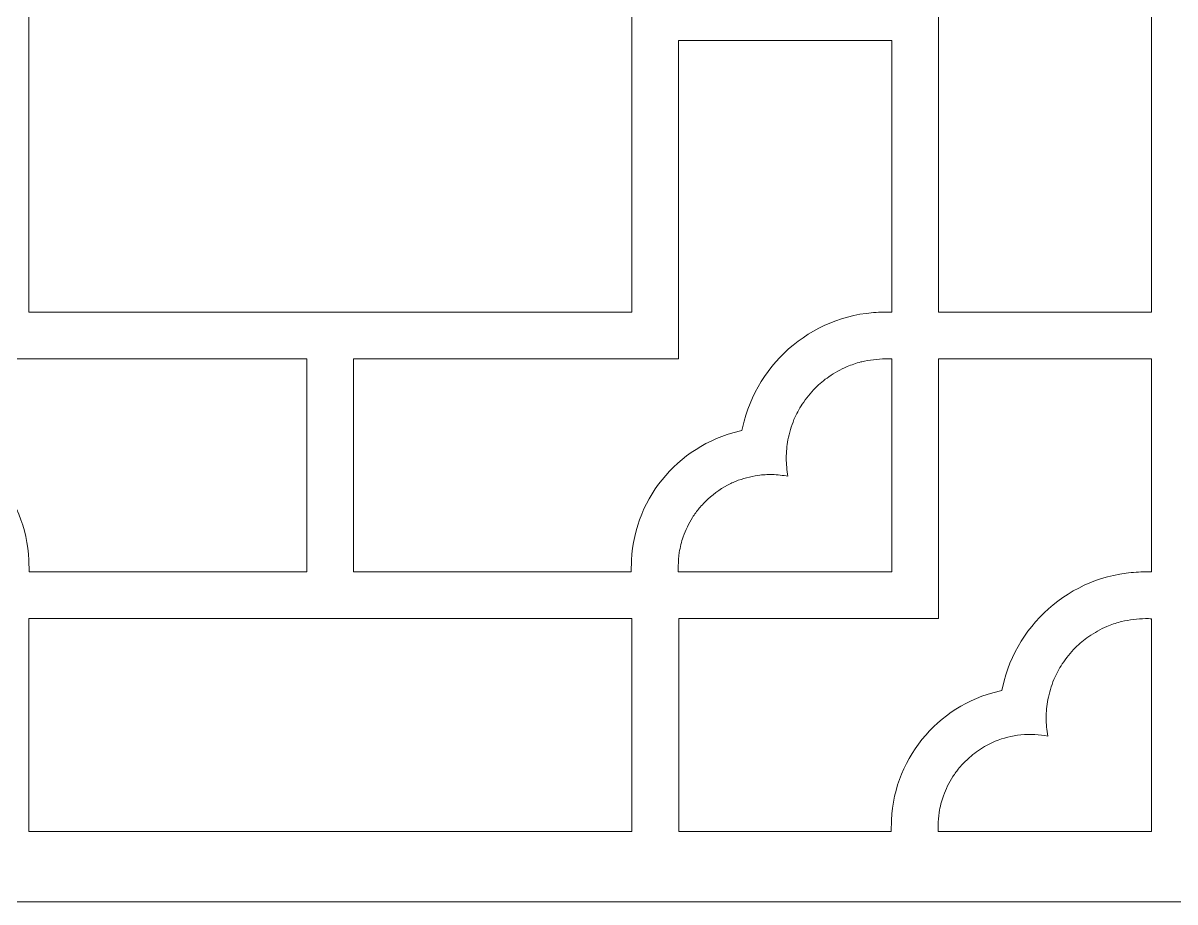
# Model space of a CAD drawing. Header units: centimetres. Extents: x -14.1 to 14.9, y -13 to 16.1.
# Drawn here: x -9.21 to 0.42, y -12.95 to -5.6 of the extents above; entities that cross this region are included whole.
import ezdxf

# ---------------------------------------------------------------- set-up
doc = ezdxf.new("R2010")
doc.units = ezdxf.units.CM
doc.header["$MEASUREMENT"] = 0
doc.layers.add('layer 1', color=7, linetype='Continuous')

msp = doc.modelspace()

# ---------------------------------------------------------------- linework, layer by layer
at = {"layer": 'layer 1', "color": 242, "lineweight": 9}
for points, knots in [([(-14.0974, -12.95474), (-14.0974, -3.27919), (-14.0974, 6.39637), (-14.0974, 16.07193), (-14.0974, 16.07193), (-14.0974, 16.07193), (14.92927, 16.07193), (14.92927, 16.07193), (14.92927, 16.07193), (14.92927, 6.39637), (14.92927, -3.27919), (14.92927, -12.95474), (14.92927, -12.95474), (14.92927, -12.95474), (-14.0974, -12.95474), (-14.0974, -12.95474)], [0, 0, 0, 0, 0.2, 0.2, 0.2, 0.2, 0.4, 0.4, 0.4, 0.4, 0.6, 0.6, 0.6, 0.6, 1, 1, 1, 1]), ([(-4.12417, -8.02164), (-4.12417, -8.02164), (-4.12417, -3.08706), (-4.12417, -3.08706), (-4.12417, -3.08706), (-4.12417, -3.08706), (-9.1643, -3.08706), (-9.1643, -3.08706), (-9.1643, -3.08706), (-9.1643, -3.08706), (-9.1643, -8.02164), (-9.1643, -8.02164), (-9.1643, -8.02164), (-9.1643, -8.02164), (-4.12417, -8.02164), (-4.12417, -8.02164)], [0, 0, 0, 0, 0.2, 0.2, 0.2, 0.2, 0.4, 0.4, 0.4, 0.4, 0.6, 0.6, 0.6, 0.6, 1, 1, 1, 1]), ([(0.22055, -8.02264), (0.22055, -8.02264), (0.22055, -3.08368), (0.22055, -3.08368), (0.22055, -3.08368), (0.22055, -3.08368), (-1.56104, -3.08368), (-1.56104, -3.08368), (-1.56104, -3.08368), (-1.56104, -3.08368), (-1.56104, -8.02264), (-1.56104, -8.02264), (-1.56104, -8.02264), (-1.56104, -8.02264), (0.22055, -8.02264), (0.22055, -8.02264)], [0, 0, 0, 0, 0.2, 0.2, 0.2, 0.2, 0.4, 0.4, 0.4, 0.4, 0.6, 0.6, 0.6, 0.6, 1, 1, 1, 1]), ([(-11.2896, -8.02171), (-11.216, -8.02094), (-11.14378, -8.02922), (-11.07124, -8.0405), (-11.07124, -8.0405), (-11.07124, -8.0405), (-11.01948, -8.0509), (-11.01948, -8.0509), (-11.01948, -8.0509), (-11.01948, -8.0509), (-10.96852, -8.06345), (-10.96852, -8.06345), (-10.96852, -8.06345), (-10.96852, -8.06345), (-10.91843, -8.07812), (-10.91843, -8.07812), (-10.91843, -8.07812), (-10.91843, -8.07812), (-10.86924, -8.09486), (-10.86924, -8.09486), (-10.86924, -8.09486), (-10.86924, -8.09486), (-10.82099, -8.11362), (-10.82099, -8.11362), (-10.82099, -8.11362), (-10.82099, -8.11362), (-10.77375, -8.13435), (-10.77375, -8.13435), (-10.77375, -8.13435), (-10.77375, -8.13435), (-10.72756, -8.15699), (-10.72756, -8.15699), (-10.72756, -8.15699), (-10.72756, -8.15699), (-10.68248, -8.1815), (-10.68248, -8.1815), (-10.68248, -8.1815), (-10.68248, -8.1815), (-10.63855, -8.20783), (-10.63855, -8.20783), (-10.63855, -8.20783), (-10.63855, -8.20783), (-10.59583, -8.23592), (-10.59583, -8.23592), (-10.59583, -8.23592), (-10.59583, -8.23592), (-10.55436, -8.26572), (-10.55436, -8.26572), (-10.55436, -8.26572), (-10.55436, -8.26572), (-10.51421, -8.29718), (-10.51421, -8.29718), (-10.51421, -8.29718), (-10.51421, -8.29718), (-10.47541, -8.33027), (-10.47541, -8.33027), (-10.47541, -8.33027), (-10.47541, -8.33027), (-10.43803, -8.3649), (-10.43803, -8.3649), (-10.43803, -8.3649), (-10.43803, -8.3649), (-10.40211, -8.40105), (-10.40211, -8.40105), (-10.40211, -8.40105), (-10.40211, -8.40105), (-10.36771, -8.43865), (-10.36771, -8.43865), (-10.36771, -8.43865), (-10.36771, -8.43865), (-10.33488, -8.47766), (-10.33488, -8.47766), (-10.33488, -8.47766), (-10.33488, -8.47766), (-10.30367, -8.51802), (-10.30367, -8.51802), (-10.30367, -8.51802), (-10.30367, -8.51802), (-10.27412, -8.55969), (-10.27412, -8.55969), (-10.27412, -8.55969), (-10.27412, -8.55969), (-10.2463, -8.6026), (-10.2463, -8.6026), (-10.2463, -8.6026), (-10.2463, -8.6026), (-10.22025, -8.64671), (-10.22025, -8.64671), (-10.22025, -8.64671), (-10.22025, -8.64671), (-10.19602, -8.69197), (-10.19602, -8.69197), (-10.19602, -8.69197), (-10.19602, -8.69197), (-10.17367, -8.73833), (-10.17367, -8.73833), (-10.17367, -8.73833), (-10.17367, -8.73833), (-10.15324, -8.78572), (-10.15324, -8.78572), (-10.15324, -8.78572), (-10.15324, -8.78572), (-10.13478, -8.83412), (-10.13478, -8.83412), (-10.13478, -8.83412), (-10.13478, -8.83412), (-10.11835, -8.88345), (-10.11835, -8.88345), (-10.11835, -8.88345), (-10.11835, -8.88345), (-10.10399, -8.93369), (-10.10399, -8.93369), (-10.10399, -8.93369), (-10.10399, -8.93369), (-10.08508, -9.01265), (-10.08508, -9.01265), (-10.08508, -9.01265), (-10.08508, -9.01265), (-10.00974, -9.03207), (-10.00974, -9.03207), (-10.00974, -9.03207), (-10.00974, -9.03207), (-9.96296, -9.04628), (-9.96296, -9.04628), (-9.96296, -9.04628), (-9.96296, -9.04628), (-9.91702, -9.06239), (-9.91702, -9.06239), (-9.91702, -9.06239), (-9.91702, -9.06239), (-9.87198, -9.08035), (-9.87198, -9.08035), (-9.87198, -9.08035), (-9.87198, -9.08035), (-9.82787, -9.10013), (-9.82787, -9.10013), (-9.82787, -9.10013), (-9.82787, -9.10013), (-9.78474, -9.12166), (-9.78474, -9.12166), (-9.78474, -9.12166), (-9.78474, -9.12166), (-9.74264, -9.14492), (-9.74264, -9.14492), (-9.74264, -9.14492), (-9.74264, -9.14492), (-9.70161, -9.16984), (-9.70161, -9.16984), (-9.70161, -9.16984), (-9.70161, -9.16984), (-9.66171, -9.1964), (-9.66171, -9.1964), (-9.66171, -9.1964), (-9.66171, -9.1964), (-9.62297, -9.22452), (-9.62297, -9.22452), (-9.62297, -9.22452), (-9.62297, -9.22452), (-9.58545, -9.25419), (-9.58545, -9.25419), (-9.58545, -9.25419), (-9.58545, -9.25419), (-9.5492, -9.28534), (-9.5492, -9.28534), (-9.5492, -9.28534), (-9.5492, -9.28534), (-9.51425, -9.31793), (-9.51425, -9.31793), (-9.51425, -9.31793), (-9.51425, -9.31793), (-9.48067, -9.3519), (-9.48067, -9.3519), (-9.48067, -9.3519), (-9.48067, -9.3519), (-9.44849, -9.38722), (-9.44849, -9.38722), (-9.44849, -9.38722), (-9.44849, -9.38722), (-9.41776, -9.42384), (-9.41776, -9.42384), (-9.41776, -9.42384), (-9.41776, -9.42384), (-9.38853, -9.46171), (-9.38853, -9.46171), (-9.38853, -9.46171), (-9.38853, -9.46171), (-9.36084, -9.50079), (-9.36084, -9.50079), (-9.36084, -9.50079), (-9.36084, -9.50079), (-9.33475, -9.54101), (-9.33475, -9.54101), (-9.33475, -9.54101), (-9.33475, -9.54101), (-9.31029, -9.58235), (-9.31029, -9.58235), (-9.31029, -9.58235), (-9.31029, -9.58235), (-9.28752, -9.62475), (-9.28752, -9.62475), (-9.28752, -9.62475), (-9.28752, -9.62475), (-9.26649, -9.66816), (-9.26649, -9.66816), (-9.26649, -9.66816), (-9.26649, -9.66816), (-9.24722, -9.71254), (-9.24722, -9.71254), (-9.24722, -9.71254), (-9.24722, -9.71254), (-9.22979, -9.75784), (-9.22979, -9.75784), (-9.22979, -9.75784), (-9.22979, -9.75784), (-9.21422, -9.80402), (-9.21422, -9.80402), (-9.21422, -9.80402), (-9.21422, -9.80402), (-9.20056, -9.85104), (-9.20056, -9.85104), (-9.20056, -9.85104), (-9.20056, -9.85104), (-9.18887, -9.89884), (-9.18887, -9.89884), (-9.18887, -9.89884), (-9.18887, -9.89884), (-9.17918, -9.94737), (-9.17918, -9.94737), (-9.17918, -9.94737), (-9.17918, -9.94737), (-9.17155, -9.99661), (-9.17155, -9.99661), (-9.17155, -9.99661), (-9.17155, -9.99661), (-9.16601, -10.0465), (-9.16601, -10.0465), (-9.16601, -10.0465), (-9.16601, -10.0465), (-9.16262, -10.09701), (-9.16262, -10.09701), (-9.16262, -10.09701), (-9.16262, -10.09701), (-9.16035, -10.194), (-9.16035, -10.194), (-9.16035, -10.194), (-9.16035, -10.194), (-6.83962, -10.194), (-6.83962, -10.194), (-6.83962, -10.194), (-6.83962, -10.194), (-6.83962, -8.41241), (-6.83962, -8.41241), (-6.83962, -8.41241), (-6.83962, -8.41241), (-9.55507, -8.41241), (-9.55507, -8.41241), (-9.55507, -8.41241), (-9.55507, -8.41241), (-9.55507, -5.74973), (-9.55507, -5.74973), (-9.55507, -5.74973), (-9.55507, -5.74973), (-11.33666, -5.74973), (-11.33666, -5.74973), (-11.33666, -5.74973), (-11.33666, -5.74973), (-11.33666, -8.02198), (-11.33666, -8.02198), (-11.33666, -8.02198), (-11.33666, -8.02198), (-11.2896, -8.02171), (-11.2896, -8.02171)], [0, 0, 0, 0, 0.0144928, 0.0144928, 0.0144928, 0.0144928, 0.0289855, 0.0289855, 0.0289855, 0.0289855, 0.0434783, 0.0434783, 0.0434783, 0.0434783, 0.057971, 0.057971, 0.057971, 0.057971, 0.0724638, 0.0724638, 0.0724638, 0.0724638, 0.0869565, 0.0869565, 0.0869565, 0.0869565, 0.1014493, 0.1014493, 0.1014493, 0.1014493, 0.115942, 0.115942, 0.115942, 0.115942, 0.1304348, 0.1304348, 0.1304348, 0.1304348, 0.1449275, 0.1449275, 0.1449275, 0.1449275, 0.1594203, 0.1594203, 0.1594203, 0.1594203, 0.173913, 0.173913, 0.173913, 0.173913, 0.1884058, 0.1884058, 0.1884058, 0.1884058, 0.2028986, 0.2028986, 0.2028986, 0.2028986, 0.2173913, 0.2173913, 0.2173913, 0.2173913, 0.2318841, 0.2318841, 0.2318841, 0.2318841, 0.2463768, 0.2463768, 0.2463768, 0.2463768, 0.2608696, 0.2608696, 0.2608696, 0.2608696, 0.2753623, 0.2753623, 0.2753623, 0.2753623, 0.2898551, 0.2898551, 0.2898551, 0.2898551, 0.3043478, 0.3043478, 0.3043478, 0.3043478, 0.3188406, 0.3188406, 0.3188406, 0.3188406, 0.3333333, 0.3333333, 0.3333333, 0.3333333, 0.3478261, 0.3478261, 0.3478261, 0.3478261, 0.3623188, 0.3623188, 0.3623188, 0.3623188, 0.3768116, 0.3768116, 0.3768116, 0.3768116, 0.3913043, 0.3913043, 0.3913043, 0.3913043, 0.4057971, 0.4057971, 0.4057971, 0.4057971, 0.4202899, 0.4202899, 0.4202899, 0.4202899, 0.4347826, 0.4347826, 0.4347826, 0.4347826, 0.4492754, 0.4492754, 0.4492754, 0.4492754, 0.4637681, 0.4637681, 0.4637681, 0.4637681, 0.4782609, 0.4782609, 0.4782609, 0.4782609, 0.4927536, 0.4927536, 0.4927536, 0.4927536, 0.5072464, 0.5072464, 0.5072464, 0.5072464, 0.5217391, 0.5217391, 0.5217391, 0.5217391, 0.5362319, 0.5362319, 0.5362319, 0.5362319, 0.5507246, 0.5507246, 0.5507246, 0.5507246, 0.5652174, 0.5652174, 0.5652174, 0.5652174, 0.5797101, 0.5797101, 0.5797101, 0.5797101, 0.5942029, 0.5942029, 0.5942029, 0.5942029, 0.6086957, 0.6086957, 0.6086957, 0.6086957, 0.6231884, 0.6231884, 0.6231884, 0.6231884, 0.6376812, 0.6376812, 0.6376812, 0.6376812, 0.6521739, 0.6521739, 0.6521739, 0.6521739, 0.6666667, 0.6666667, 0.6666667, 0.6666667, 0.6811594, 0.6811594, 0.6811594, 0.6811594, 0.6956522, 0.6956522, 0.6956522, 0.6956522, 0.7101449, 0.7101449, 0.7101449, 0.7101449, 0.7246377, 0.7246377, 0.7246377, 0.7246377, 0.7391304, 0.7391304, 0.7391304, 0.7391304, 0.7536232, 0.7536232, 0.7536232, 0.7536232, 0.7681159, 0.7681159, 0.7681159, 0.7681159, 0.7826087, 0.7826087, 0.7826087, 0.7826087, 0.7971014, 0.7971014, 0.7971014, 0.7971014, 0.8115942, 0.8115942, 0.8115942, 0.8115942, 0.826087, 0.826087, 0.826087, 0.826087, 0.8405797, 0.8405797, 0.8405797, 0.8405797, 0.8550725, 0.8550725, 0.8550725, 0.8550725, 0.8695652, 0.8695652, 0.8695652, 0.8695652, 0.884058, 0.884058, 0.884058, 0.884058, 0.8985507, 0.8985507, 0.8985507, 0.8985507, 0.9130435, 0.9130435, 0.9130435, 0.9130435, 0.9275362, 0.9275362, 0.9275362, 0.9275362, 0.942029, 0.942029, 0.942029, 0.942029, 0.9565217, 0.9565217, 0.9565217, 0.9565217, 0.9710145, 0.9710145, 0.9710145, 0.9710145, 1, 1, 1, 1]), ([(-3.7334, -5.74973), (-3.7334, -5.74973), (-3.7334, -8.41241), (-3.7334, -8.41241), (-3.7334, -8.41241), (-3.7334, -8.41241), (-6.44885, -8.41241), (-6.44885, -8.41241), (-6.44885, -8.41241), (-6.44885, -8.41241), (-6.44885, -10.194), (-6.44885, -10.194), (-6.44885, -10.194), (-6.44885, -10.194), (-4.12812, -10.194), (-4.12812, -10.194), (-4.12812, -10.194), (-4.12812, -10.194), (-4.12584, -10.09701), (-4.12584, -10.09701), (-4.12584, -10.09701), (-4.12584, -10.09701), (-4.12245, -10.04651), (-4.12245, -10.04651), (-4.12245, -10.04651), (-4.12245, -10.04651), (-4.11691, -9.99661), (-4.11691, -9.99661), (-4.11691, -9.99661), (-4.11691, -9.99661), (-4.10928, -9.94737), (-4.10928, -9.94737), (-4.10928, -9.94737), (-4.10928, -9.94737), (-4.09959, -9.89884), (-4.09959, -9.89884), (-4.09959, -9.89884), (-4.09959, -9.89884), (-4.0879, -9.85103), (-4.0879, -9.85103), (-4.0879, -9.85103), (-4.0879, -9.85103), (-4.07424, -9.80402), (-4.07424, -9.80402), (-4.07424, -9.80402), (-4.07424, -9.80402), (-4.05867, -9.75784), (-4.05867, -9.75784), (-4.05867, -9.75784), (-4.05867, -9.75784), (-4.04123, -9.71254), (-4.04123, -9.71254), (-4.04123, -9.71254), (-4.04123, -9.71254), (-4.02197, -9.66816), (-4.02197, -9.66816), (-4.02197, -9.66816), (-4.02197, -9.66816), (-4.00093, -9.62475), (-4.00093, -9.62475), (-4.00093, -9.62475), (-4.00093, -9.62475), (-3.97817, -9.58235), (-3.97817, -9.58235), (-3.97817, -9.58235), (-3.97817, -9.58235), (-3.95371, -9.54101), (-3.95371, -9.54101), (-3.95371, -9.54101), (-3.95371, -9.54101), (-3.92762, -9.50079), (-3.92762, -9.50079), (-3.92762, -9.50079), (-3.92762, -9.50079), (-3.89993, -9.46171), (-3.89993, -9.46171), (-3.89993, -9.46171), (-3.89993, -9.46171), (-3.87071, -9.42384), (-3.87071, -9.42384), (-3.87071, -9.42384), (-3.87071, -9.42384), (-3.83997, -9.38722), (-3.83997, -9.38722), (-3.83997, -9.38722), (-3.83997, -9.38722), (-3.80779, -9.3519), (-3.80779, -9.3519), (-3.80779, -9.3519), (-3.80779, -9.3519), (-3.7742, -9.31793), (-3.7742, -9.31793), (-3.7742, -9.31793), (-3.7742, -9.31793), (-3.73926, -9.28534), (-3.73926, -9.28534), (-3.73926, -9.28534), (-3.73926, -9.28534), (-3.70301, -9.25419), (-3.70301, -9.25419), (-3.70301, -9.25419), (-3.70301, -9.25419), (-3.66549, -9.22452), (-3.66549, -9.22452), (-3.66549, -9.22452), (-3.66549, -9.22452), (-3.62675, -9.19639), (-3.62675, -9.19639), (-3.62675, -9.19639), (-3.62675, -9.19639), (-3.58685, -9.16984), (-3.58685, -9.16984), (-3.58685, -9.16984), (-3.58685, -9.16984), (-3.54582, -9.14492), (-3.54582, -9.14492), (-3.54582, -9.14492), (-3.54582, -9.14492), (-3.50373, -9.12166), (-3.50373, -9.12166), (-3.50373, -9.12166), (-3.50373, -9.12166), (-3.46059, -9.10013), (-3.46059, -9.10013), (-3.46059, -9.10013), (-3.46059, -9.10013), (-3.41648, -9.08035), (-3.41648, -9.08035), (-3.41648, -9.08035), (-3.41648, -9.08035), (-3.37144, -9.06239), (-3.37144, -9.06239), (-3.37144, -9.06239), (-3.37144, -9.06239), (-3.3255, -9.04628), (-3.3255, -9.04628), (-3.3255, -9.04628), (-3.3255, -9.04628), (-3.27872, -9.03207), (-3.27872, -9.03207), (-3.27872, -9.03207), (-3.27872, -9.03207), (-3.20339, -9.01265), (-3.20339, -9.01265), (-3.20339, -9.01265), (-3.20339, -9.01265), (-3.18447, -8.93369), (-3.18447, -8.93369), (-3.18447, -8.93369), (-3.18447, -8.93369), (-3.17011, -8.88345), (-3.17011, -8.88345), (-3.17011, -8.88345), (-3.17011, -8.88345), (-3.15368, -8.83412), (-3.15368, -8.83412), (-3.15368, -8.83412), (-3.15368, -8.83412), (-3.13523, -8.78572), (-3.13523, -8.78572), (-3.13523, -8.78572), (-3.13523, -8.78572), (-3.1148, -8.73833), (-3.1148, -8.73833), (-3.1148, -8.73833), (-3.1148, -8.73833), (-3.09244, -8.69197), (-3.09244, -8.69197), (-3.09244, -8.69197), (-3.09244, -8.69197), (-3.06821, -8.64671), (-3.06821, -8.64671), (-3.06821, -8.64671), (-3.06821, -8.64671), (-3.04217, -8.6026), (-3.04217, -8.6026), (-3.04217, -8.6026), (-3.04217, -8.6026), (-3.01434, -8.55969), (-3.01434, -8.55969), (-3.01434, -8.55969), (-3.01434, -8.55969), (-2.9848, -8.51802), (-2.9848, -8.51802), (-2.9848, -8.51802), (-2.9848, -8.51802), (-2.95358, -8.47766), (-2.95358, -8.47766), (-2.95358, -8.47766), (-2.95358, -8.47766), (-2.92075, -8.43865), (-2.92075, -8.43865), (-2.92075, -8.43865), (-2.92075, -8.43865), (-2.88635, -8.40105), (-2.88635, -8.40105), (-2.88635, -8.40105), (-2.88635, -8.40105), (-2.85043, -8.3649), (-2.85043, -8.3649), (-2.85043, -8.3649), (-2.85043, -8.3649), (-2.81305, -8.33026), (-2.81305, -8.33026), (-2.81305, -8.33026), (-2.81305, -8.33026), (-2.77426, -8.29718), (-2.77426, -8.29718), (-2.77426, -8.29718), (-2.77426, -8.29718), (-2.7341, -8.26572), (-2.7341, -8.26572), (-2.7341, -8.26572), (-2.7341, -8.26572), (-2.69264, -8.23592), (-2.69264, -8.23592), (-2.69264, -8.23592), (-2.69264, -8.23592), (-2.64992, -8.20783), (-2.64992, -8.20783), (-2.64992, -8.20783), (-2.64992, -8.20783), (-2.60599, -8.1815), (-2.60599, -8.1815), (-2.60599, -8.1815), (-2.60599, -8.1815), (-2.56091, -8.15699), (-2.56091, -8.15699), (-2.56091, -8.15699), (-2.56091, -8.15699), (-2.51472, -8.13435), (-2.51472, -8.13435), (-2.51472, -8.13435), (-2.51472, -8.13435), (-2.46748, -8.11362), (-2.46748, -8.11362), (-2.46748, -8.11362), (-2.46748, -8.11362), (-2.41923, -8.09486), (-2.41923, -8.09486), (-2.41923, -8.09486), (-2.41923, -8.09486), (-2.37004, -8.07812), (-2.37004, -8.07812), (-2.37004, -8.07812), (-2.37004, -8.07812), (-2.31994, -8.06345), (-2.31994, -8.06345), (-2.31994, -8.06345), (-2.31994, -8.06345), (-2.26899, -8.0509), (-2.26899, -8.0509), (-2.26899, -8.0509), (-2.26899, -8.0509), (-2.21723, -8.0405), (-2.21723, -8.0405), (-2.21723, -8.0405), (-2.21723, -8.0405), (-2.16473, -8.03234), (-2.16473, -8.03234), (-2.16473, -8.03234), (-2.10954, -8.02622), (-2.05447, -8.02112), (-1.99887, -8.02171), (-1.99887, -8.02171), (-1.99887, -8.02171), (-1.95181, -8.02198), (-1.95181, -8.02198), (-1.95181, -8.02198), (-1.95181, -8.02198), (-1.95181, -5.74973), (-1.95181, -5.74973), (-1.95181, -5.74973), (-1.95181, -5.74973), (-3.7334, -5.74973), (-3.7334, -5.74973)], [0, 0, 0, 0, 0.0142857, 0.0142857, 0.0142857, 0.0142857, 0.0285714, 0.0285714, 0.0285714, 0.0285714, 0.0428571, 0.0428571, 0.0428571, 0.0428571, 0.0571429, 0.0571429, 0.0571429, 0.0571429, 0.0714286, 0.0714286, 0.0714286, 0.0714286, 0.0857143, 0.0857143, 0.0857143, 0.0857143, 0.1, 0.1, 0.1, 0.1, 0.1142857, 0.1142857, 0.1142857, 0.1142857, 0.1285714, 0.1285714, 0.1285714, 0.1285714, 0.1428571, 0.1428571, 0.1428571, 0.1428571, 0.1571429, 0.1571429, 0.1571429, 0.1571429, 0.1714286, 0.1714286, 0.1714286, 0.1714286, 0.1857143, 0.1857143, 0.1857143, 0.1857143, 0.2, 0.2, 0.2, 0.2, 0.2142857, 0.2142857, 0.2142857, 0.2142857, 0.2285714, 0.2285714, 0.2285714, 0.2285714, 0.2428571, 0.2428571, 0.2428571, 0.2428571, 0.2571429, 0.2571429, 0.2571429, 0.2571429, 0.2714286, 0.2714286, 0.2714286, 0.2714286, 0.2857143, 0.2857143, 0.2857143, 0.2857143, 0.3, 0.3, 0.3, 0.3, 0.3142857, 0.3142857, 0.3142857, 0.3142857, 0.3285714, 0.3285714, 0.3285714, 0.3285714, 0.3428571, 0.3428571, 0.3428571, 0.3428571, 0.3571429, 0.3571429, 0.3571429, 0.3571429, 0.3714286, 0.3714286, 0.3714286, 0.3714286, 0.3857143, 0.3857143, 0.3857143, 0.3857143, 0.4, 0.4, 0.4, 0.4, 0.4142857, 0.4142857, 0.4142857, 0.4142857, 0.4285714, 0.4285714, 0.4285714, 0.4285714, 0.4428571, 0.4428571, 0.4428571, 0.4428571, 0.4571429, 0.4571429, 0.4571429, 0.4571429, 0.4714286, 0.4714286, 0.4714286, 0.4714286, 0.4857143, 0.4857143, 0.4857143, 0.4857143, 0.5, 0.5, 0.5, 0.5, 0.5142857, 0.5142857, 0.5142857, 0.5142857, 0.5285714, 0.5285714, 0.5285714, 0.5285714, 0.5428571, 0.5428571, 0.5428571, 0.5428571, 0.5571429, 0.5571429, 0.5571429, 0.5571429, 0.5714286, 0.5714286, 0.5714286, 0.5714286, 0.5857143, 0.5857143, 0.5857143, 0.5857143, 0.6, 0.6, 0.6, 0.6, 0.6142857, 0.6142857, 0.6142857, 0.6142857, 0.6285714, 0.6285714, 0.6285714, 0.6285714, 0.6428571, 0.6428571, 0.6428571, 0.6428571, 0.6571429, 0.6571429, 0.6571429, 0.6571429, 0.6714286, 0.6714286, 0.6714286, 0.6714286, 0.6857143, 0.6857143, 0.6857143, 0.6857143, 0.7, 0.7, 0.7, 0.7, 0.7142857, 0.7142857, 0.7142857, 0.7142857, 0.7285714, 0.7285714, 0.7285714, 0.7285714, 0.7428571, 0.7428571, 0.7428571, 0.7428571, 0.7571429, 0.7571429, 0.7571429, 0.7571429, 0.7714286, 0.7714286, 0.7714286, 0.7714286, 0.7857143, 0.7857143, 0.7857143, 0.7857143, 0.8, 0.8, 0.8, 0.8, 0.8142857, 0.8142857, 0.8142857, 0.8142857, 0.8285714, 0.8285714, 0.8285714, 0.8285714, 0.8428571, 0.8428571, 0.8428571, 0.8428571, 0.8571429, 0.8571429, 0.8571429, 0.8571429, 0.8714286, 0.8714286, 0.8714286, 0.8714286, 0.8857143, 0.8857143, 0.8857143, 0.8857143, 0.9, 0.9, 0.9, 0.9, 0.9142857, 0.9142857, 0.9142857, 0.9142857, 0.9285714, 0.9285714, 0.9285714, 0.9285714, 0.9428571, 0.9428571, 0.9428571, 0.9428571, 0.9571429, 0.9571429, 0.9571429, 0.9571429, 0.9714286, 0.9714286, 0.9714286, 0.9714286, 1, 1, 1, 1]), ([(-2.20991, -8.43867), (-2.24896, -8.44987), (-2.28718, -8.46285), (-2.32502, -8.47772), (-2.32502, -8.47772), (-2.37822, -8.50202), (-2.42855, -8.52994), (-2.47707, -8.56266), (-2.47707, -8.56266), (-2.51733, -8.59013), (-2.55426, -8.62289), (-2.58957, -8.65646), (-2.58957, -8.65646), (-2.62975, -8.69883), (-2.66598, -8.74344), (-2.6988, -8.79177), (-2.6988, -8.79177), (-2.72599, -8.83233), (-2.74809, -8.87659), (-2.76829, -8.92102), (-2.76829, -8.92102), (-2.78998, -8.97626), (-2.80684, -9.03214), (-2.81884, -9.09029), (-2.81884, -9.09029), (-2.82886, -9.14033), (-2.83203, -9.19191), (-2.83345, -9.24288), (-2.83345, -9.24288), (-2.83199, -9.29415), (-2.82743, -9.34477), (-2.8185, -9.39532), (-2.8185, -9.39532), (-2.86159, -9.38707), (-2.90568, -9.38107), (-2.9496, -9.38069), (-2.9496, -9.38069), (-2.98975, -9.3805), (-3.03, -9.38161), (-3.06977, -9.38751), (-3.06977, -9.38751), (-3.13332, -9.39736), (-3.197, -9.41257), (-3.25638, -9.43757), (-3.25638, -9.43757), (-3.26998, -9.44337), (-3.28348, -9.44939), (-3.29686, -9.45569), (-3.29686, -9.45569), (-3.36717, -9.48899), (-3.43098, -9.53452), (-3.48835, -9.58694), (-3.48835, -9.58694), (-3.51375, -9.61064), (-3.53743, -9.63548), (-3.56033, -9.66162), (-3.56033, -9.66162), (-3.57965, -9.68743), (-3.59958, -9.71237), (-3.61651, -9.73979), (-3.61651, -9.73979), (-3.64781, -9.79118), (-3.67345, -9.84435), (-3.69419, -9.90085), (-3.69419, -9.90085), (-3.7095, -9.94344), (-3.71918, -9.98843), (-3.72729, -10.03294), (-3.72729, -10.03294), (-3.7319, -10.06995), (-3.73472, -10.10688), (-3.73516, -10.1442), (-3.73516, -10.1442), (-3.73516, -10.1442), (-3.7356, -10.194), (-3.7356, -10.194), (-3.7356, -10.194), (-3.7356, -10.194), (-1.95181, -10.194), (-1.95181, -10.194), (-1.95181, -10.194), (-1.95181, -10.194), (-1.95181, -8.4139), (-1.95181, -8.4139), (-1.95181, -8.4139), (-1.96892, -8.41345), (-1.98605, -8.413), (-2.00317, -8.41255), (-2.00317, -8.41255), (-2.07074, -8.41447), (-2.13634, -8.42227), (-2.20236, -8.43694), (-2.20236, -8.43694), (-2.20236, -8.43694), (-2.20991, -8.43867), (-2.20991, -8.43867)], [0, 0, 0, 0, 0.04, 0.04, 0.04, 0.04, 0.08, 0.08, 0.08, 0.08, 0.12, 0.12, 0.12, 0.12, 0.16, 0.16, 0.16, 0.16, 0.2, 0.2, 0.2, 0.2, 0.24, 0.24, 0.24, 0.24, 0.28, 0.28, 0.28, 0.28, 0.32, 0.32, 0.32, 0.32, 0.36, 0.36, 0.36, 0.36, 0.4, 0.4, 0.4, 0.4, 0.44, 0.44, 0.44, 0.44, 0.48, 0.48, 0.48, 0.48, 0.52, 0.52, 0.52, 0.52, 0.56, 0.56, 0.56, 0.56, 0.6, 0.6, 0.6, 0.6, 0.64, 0.64, 0.64, 0.64, 0.68, 0.68, 0.68, 0.68, 0.72, 0.72, 0.72, 0.72, 0.76, 0.76, 0.76, 0.76, 0.8, 0.8, 0.8, 0.8, 0.84, 0.84, 0.84, 0.84, 0.88, 0.88, 0.88, 0.88, 0.92, 0.92, 0.92, 0.92, 1, 1, 1, 1]), ([(-1.56104, -8.4134), (-1.56104, -8.4134), (-1.56104, -10.58477), (-1.56104, -10.58477), (-1.56104, -10.58477), (-1.56104, -10.58477), (-3.73155, -10.58477), (-3.73155, -10.58477), (-3.73155, -10.58477), (-3.73155, -10.58477), (-3.73155, -12.36636), (-3.73155, -12.36636), (-3.73155, -12.36636), (-3.73155, -12.36636), (-1.95576, -12.36636), (-1.95576, -12.36636), (-1.95576, -12.36636), (-1.95576, -12.36636), (-1.95349, -12.26937), (-1.95349, -12.26937), (-1.95349, -12.26937), (-1.95349, -12.26937), (-1.9501, -12.21886), (-1.9501, -12.21886), (-1.9501, -12.21886), (-1.9501, -12.21886), (-1.94456, -12.16897), (-1.94456, -12.16897), (-1.94456, -12.16897), (-1.94456, -12.16897), (-1.93693, -12.11973), (-1.93693, -12.11973), (-1.93693, -12.11973), (-1.93693, -12.11973), (-1.92724, -12.0712), (-1.92724, -12.0712), (-1.92724, -12.0712), (-1.92724, -12.0712), (-1.91555, -12.0234), (-1.91555, -12.0234), (-1.91555, -12.0234), (-1.91555, -12.0234), (-1.90189, -11.97638), (-1.90189, -11.97638), (-1.90189, -11.97638), (-1.90189, -11.97638), (-1.88632, -11.9302), (-1.88632, -11.9302), (-1.88632, -11.9302), (-1.88632, -11.9302), (-1.86888, -11.8849), (-1.86888, -11.8849), (-1.86888, -11.8849), (-1.86888, -11.8849), (-1.84962, -11.84052), (-1.84962, -11.84052), (-1.84962, -11.84052), (-1.84962, -11.84052), (-1.82858, -11.7971), (-1.82858, -11.7971), (-1.82858, -11.7971), (-1.82858, -11.7971), (-1.80581, -11.75471), (-1.80581, -11.75471), (-1.80581, -11.75471), (-1.80581, -11.75471), (-1.78136, -11.71337), (-1.78136, -11.71337), (-1.78136, -11.71337), (-1.78136, -11.71337), (-1.75527, -11.67314), (-1.75527, -11.67314), (-1.75527, -11.67314), (-1.75527, -11.67314), (-1.72758, -11.63407), (-1.72758, -11.63407), (-1.72758, -11.63407), (-1.72758, -11.63407), (-1.69835, -11.5962), (-1.69835, -11.5962), (-1.69835, -11.5962), (-1.69835, -11.5962), (-1.66762, -11.55958), (-1.66762, -11.55958), (-1.66762, -11.55958), (-1.66762, -11.55958), (-1.63544, -11.52426), (-1.63544, -11.52426), (-1.63544, -11.52426), (-1.63544, -11.52426), (-1.60185, -11.49029), (-1.60185, -11.49029), (-1.60185, -11.49029), (-1.60185, -11.49029), (-1.56691, -11.45769), (-1.56691, -11.45769), (-1.56691, -11.45769), (-1.56691, -11.45769), (-1.53066, -11.42655), (-1.53066, -11.42655), (-1.53066, -11.42655), (-1.53066, -11.42655), (-1.49314, -11.39688), (-1.49314, -11.39688), (-1.49314, -11.39688), (-1.49314, -11.39688), (-1.4544, -11.36876), (-1.4544, -11.36876), (-1.4544, -11.36876), (-1.4544, -11.36876), (-1.4145, -11.3422), (-1.4145, -11.3422), (-1.4145, -11.3422), (-1.4145, -11.3422), (-1.37348, -11.31728), (-1.37348, -11.31728), (-1.37348, -11.31728), (-1.37348, -11.31728), (-1.33137, -11.29402), (-1.33137, -11.29402), (-1.33137, -11.29402), (-1.33137, -11.29402), (-1.28825, -11.27249), (-1.28825, -11.27249), (-1.28825, -11.27249), (-1.28825, -11.27249), (-1.24413, -11.25271), (-1.24413, -11.25271), (-1.24413, -11.25271), (-1.24413, -11.25271), (-1.19909, -11.23475), (-1.19909, -11.23475), (-1.19909, -11.23475), (-1.19909, -11.23475), (-1.15315, -11.21864), (-1.15315, -11.21864), (-1.15315, -11.21864), (-1.15315, -11.21864), (-1.10637, -11.20443), (-1.10637, -11.20443), (-1.10637, -11.20443), (-1.10637, -11.20443), (-1.03103, -11.18501), (-1.03103, -11.18501), (-1.03103, -11.18501), (-1.03103, -11.18501), (-1.01212, -11.10605), (-1.01212, -11.10605), (-1.01212, -11.10605), (-1.01212, -11.10605), (-0.99776, -11.05581), (-0.99776, -11.05581), (-0.99776, -11.05581), (-0.99776, -11.05581), (-0.98133, -11.00648), (-0.98133, -11.00648), (-0.98133, -11.00648), (-0.98133, -11.00648), (-0.96287, -10.95808), (-0.96287, -10.95808), (-0.96287, -10.95808), (-0.96287, -10.95808), (-0.94244, -10.91069), (-0.94244, -10.91069), (-0.94244, -10.91069), (-0.94244, -10.91069), (-0.92009, -10.86433), (-0.92009, -10.86433), (-0.92009, -10.86433), (-0.92009, -10.86433), (-0.89586, -10.81907), (-0.89586, -10.81907), (-0.89586, -10.81907), (-0.89586, -10.81907), (-0.86981, -10.77496), (-0.86981, -10.77496), (-0.86981, -10.77496), (-0.86981, -10.77496), (-0.84199, -10.73205), (-0.84199, -10.73205), (-0.84199, -10.73205), (-0.84199, -10.73205), (-0.81245, -10.69038), (-0.81245, -10.69038), (-0.81245, -10.69038), (-0.81245, -10.69038), (-0.78123, -10.65002), (-0.78123, -10.65002), (-0.78123, -10.65002), (-0.78123, -10.65002), (-0.7484, -10.61101), (-0.7484, -10.61101), (-0.7484, -10.61101), (-0.7484, -10.61101), (-0.714, -10.57341), (-0.714, -10.57341), (-0.714, -10.57341), (-0.714, -10.57341), (-0.67808, -10.53726), (-0.67808, -10.53726), (-0.67808, -10.53726), (-0.67808, -10.53726), (-0.6407, -10.50262), (-0.6407, -10.50262), (-0.6407, -10.50262), (-0.6407, -10.50262), (-0.6019, -10.46954), (-0.6019, -10.46954), (-0.6019, -10.46954), (-0.6019, -10.46954), (-0.56175, -10.43808), (-0.56175, -10.43808), (-0.56175, -10.43808), (-0.56175, -10.43808), (-0.52028, -10.40828), (-0.52028, -10.40828), (-0.52028, -10.40828), (-0.52028, -10.40828), (-0.47756, -10.38019), (-0.47756, -10.38019), (-0.47756, -10.38019), (-0.47756, -10.38019), (-0.43363, -10.35386), (-0.43363, -10.35386), (-0.43363, -10.35386), (-0.43363, -10.35386), (-0.38855, -10.32935), (-0.38855, -10.32935), (-0.38855, -10.32935), (-0.38855, -10.32935), (-0.34236, -10.30671), (-0.34236, -10.30671), (-0.34236, -10.30671), (-0.34236, -10.30671), (-0.29512, -10.28598), (-0.29512, -10.28598), (-0.29512, -10.28598), (-0.29512, -10.28598), (-0.24687, -10.26722), (-0.24687, -10.26722), (-0.24687, -10.26722), (-0.24687, -10.26722), (-0.19768, -10.25048), (-0.19768, -10.25048), (-0.19768, -10.25048), (-0.19768, -10.25048), (-0.14758, -10.23581), (-0.14758, -10.23581), (-0.14758, -10.23581), (-0.14758, -10.23581), (-0.09663, -10.22326), (-0.09663, -10.22326), (-0.09663, -10.22326), (-0.09663, -10.22326), (-0.04487, -10.21286), (-0.04487, -10.21286), (-0.04487, -10.21286), (-0.04487, -10.21286), (0.00763, -10.2047), (0.00763, -10.2047), (0.00763, -10.2047), (0.06283, -10.19858), (0.11788, -10.19348), (0.17349, -10.19406), (0.17349, -10.19406), (0.17349, -10.19406), (0.22055, -10.19434), (0.22055, -10.19434), (0.22055, -10.19434), (0.22055, -10.19434), (0.22055, -8.4134), (0.22055, -8.4134), (0.22055, -8.4134), (0.22055, -8.4134), (-1.56104, -8.4134), (-1.56104, -8.4134)], [0, 0, 0, 0, 0.0142857, 0.0142857, 0.0142857, 0.0142857, 0.0285714, 0.0285714, 0.0285714, 0.0285714, 0.0428571, 0.0428571, 0.0428571, 0.0428571, 0.0571429, 0.0571429, 0.0571429, 0.0571429, 0.0714286, 0.0714286, 0.0714286, 0.0714286, 0.0857143, 0.0857143, 0.0857143, 0.0857143, 0.1, 0.1, 0.1, 0.1, 0.1142857, 0.1142857, 0.1142857, 0.1142857, 0.1285714, 0.1285714, 0.1285714, 0.1285714, 0.1428571, 0.1428571, 0.1428571, 0.1428571, 0.1571429, 0.1571429, 0.1571429, 0.1571429, 0.1714286, 0.1714286, 0.1714286, 0.1714286, 0.1857143, 0.1857143, 0.1857143, 0.1857143, 0.2, 0.2, 0.2, 0.2, 0.2142857, 0.2142857, 0.2142857, 0.2142857, 0.2285714, 0.2285714, 0.2285714, 0.2285714, 0.2428571, 0.2428571, 0.2428571, 0.2428571, 0.2571429, 0.2571429, 0.2571429, 0.2571429, 0.2714286, 0.2714286, 0.2714286, 0.2714286, 0.2857143, 0.2857143, 0.2857143, 0.2857143, 0.3, 0.3, 0.3, 0.3, 0.3142857, 0.3142857, 0.3142857, 0.3142857, 0.3285714, 0.3285714, 0.3285714, 0.3285714, 0.3428571, 0.3428571, 0.3428571, 0.3428571, 0.3571429, 0.3571429, 0.3571429, 0.3571429, 0.3714286, 0.3714286, 0.3714286, 0.3714286, 0.3857143, 0.3857143, 0.3857143, 0.3857143, 0.4, 0.4, 0.4, 0.4, 0.4142857, 0.4142857, 0.4142857, 0.4142857, 0.4285714, 0.4285714, 0.4285714, 0.4285714, 0.4428571, 0.4428571, 0.4428571, 0.4428571, 0.4571429, 0.4571429, 0.4571429, 0.4571429, 0.4714286, 0.4714286, 0.4714286, 0.4714286, 0.4857143, 0.4857143, 0.4857143, 0.4857143, 0.5, 0.5, 0.5, 0.5, 0.5142857, 0.5142857, 0.5142857, 0.5142857, 0.5285714, 0.5285714, 0.5285714, 0.5285714, 0.5428571, 0.5428571, 0.5428571, 0.5428571, 0.5571429, 0.5571429, 0.5571429, 0.5571429, 0.5714286, 0.5714286, 0.5714286, 0.5714286, 0.5857143, 0.5857143, 0.5857143, 0.5857143, 0.6, 0.6, 0.6, 0.6, 0.6142857, 0.6142857, 0.6142857, 0.6142857, 0.6285714, 0.6285714, 0.6285714, 0.6285714, 0.6428571, 0.6428571, 0.6428571, 0.6428571, 0.6571429, 0.6571429, 0.6571429, 0.6571429, 0.6714286, 0.6714286, 0.6714286, 0.6714286, 0.6857143, 0.6857143, 0.6857143, 0.6857143, 0.7, 0.7, 0.7, 0.7, 0.7142857, 0.7142857, 0.7142857, 0.7142857, 0.7285714, 0.7285714, 0.7285714, 0.7285714, 0.7428571, 0.7428571, 0.7428571, 0.7428571, 0.7571429, 0.7571429, 0.7571429, 0.7571429, 0.7714286, 0.7714286, 0.7714286, 0.7714286, 0.7857143, 0.7857143, 0.7857143, 0.7857143, 0.8, 0.8, 0.8, 0.8, 0.8142857, 0.8142857, 0.8142857, 0.8142857, 0.8285714, 0.8285714, 0.8285714, 0.8285714, 0.8428571, 0.8428571, 0.8428571, 0.8428571, 0.8571429, 0.8571429, 0.8571429, 0.8571429, 0.8714286, 0.8714286, 0.8714286, 0.8714286, 0.8857143, 0.8857143, 0.8857143, 0.8857143, 0.9, 0.9, 0.9, 0.9, 0.9142857, 0.9142857, 0.9142857, 0.9142857, 0.9285714, 0.9285714, 0.9285714, 0.9285714, 0.9428571, 0.9428571, 0.9428571, 0.9428571, 0.9571429, 0.9571429, 0.9571429, 0.9571429, 0.9714286, 0.9714286, 0.9714286, 0.9714286, 1, 1, 1, 1]), ([(-9.16359, -12.36636), (-9.16359, -12.36636), (-4.12232, -12.36636), (-4.12232, -12.36636), (-4.12232, -12.36636), (-4.12232, -12.36636), (-4.12232, -10.58477), (-4.12232, -10.58477), (-4.12232, -10.58477), (-4.12232, -10.58477), (-9.16359, -10.58477), (-9.16359, -10.58477), (-9.16359, -10.58477), (-9.16359, -10.58477), (-9.16359, -12.36636), (-9.16359, -12.36636)], [0, 0, 0, 0, 0.2, 0.2, 0.2, 0.2, 0.4, 0.4, 0.4, 0.4, 0.6, 0.6, 0.6, 0.6, 1, 1, 1, 1]), ([(-0.04232, -10.6124), (-0.07974, -10.62325), (-0.11638, -10.63582), (-0.15266, -10.65008), (-0.15266, -10.65008), (-0.20586, -10.67438), (-0.25619, -10.7023), (-0.30471, -10.73502), (-0.30471, -10.73502), (-0.34497, -10.76249), (-0.3819, -10.79525), (-0.41721, -10.82882), (-0.41721, -10.82882), (-0.45739, -10.87119), (-0.49362, -10.91579), (-0.52644, -10.96413), (-0.52644, -10.96413), (-0.55363, -11.00469), (-0.57573, -11.04895), (-0.59593, -11.09338), (-0.59593, -11.09338), (-0.61762, -11.14862), (-0.63448, -11.2045), (-0.64648, -11.26265), (-0.64648, -11.26265), (-0.65649, -11.31264), (-0.65974, -11.36432), (-0.66109, -11.41525), (-0.66109, -11.41525), (-0.65966, -11.46652), (-0.65506, -11.51714), (-0.64614, -11.56768), (-0.64614, -11.56768), (-0.68192, -11.56082), (-0.71779, -11.55633), (-0.75411, -11.55344), (-0.75411, -11.55344), (-0.79374, -11.55252), (-0.83309, -11.55347), (-0.87263, -11.55642), (-0.87263, -11.55642), (-0.94589, -11.56603), (-1.01903, -11.58229), (-1.0872, -11.61128), (-1.0872, -11.61128), (-1.11781, -11.62444), (-1.14813, -11.63843), (-1.1768, -11.65549), (-1.1768, -11.65549), (-1.2215, -11.68267), (-1.2631, -11.71267), (-1.30252, -11.74712), (-1.30252, -11.74712), (-1.33301, -11.77435), (-1.36105, -11.80322), (-1.38797, -11.83399), (-1.38797, -11.83399), (-1.40578, -11.85778), (-1.42465, -11.88096), (-1.44046, -11.90616), (-1.44046, -11.90616), (-1.47211, -11.95739), (-1.49821, -12.01021), (-1.51941, -12.06661), (-1.51941, -12.06661), (-1.53592, -12.11149), (-1.54646, -12.15828), (-1.55493, -12.2053), (-1.55493, -12.2053), (-1.55961, -12.24229), (-1.56237, -12.27929), (-1.56281, -12.3166), (-1.56281, -12.3166), (-1.56281, -12.3166), (-1.56316, -12.36636), (-1.56316, -12.36636), (-1.56316, -12.36636), (-1.56316, -12.36636), (0.22055, -12.36636), (0.22055, -12.36636), (0.22055, -12.36636), (0.22055, -12.36636), (0.22055, -10.58626), (0.22055, -10.58626), (0.22055, -10.58626), (0.20344, -10.58581), (0.18631, -10.58536), (0.16919, -10.58491), (0.16919, -10.58491), (0.10162, -10.58683), (0.03602, -10.59463), (-0.03, -10.6093), (-0.03, -10.6093), (-0.03, -10.6093), (-0.04232, -10.6124), (-0.04232, -10.6124)], [0, 0, 0, 0, 0.04, 0.04, 0.04, 0.04, 0.08, 0.08, 0.08, 0.08, 0.12, 0.12, 0.12, 0.12, 0.16, 0.16, 0.16, 0.16, 0.2, 0.2, 0.2, 0.2, 0.24, 0.24, 0.24, 0.24, 0.28, 0.28, 0.28, 0.28, 0.32, 0.32, 0.32, 0.32, 0.36, 0.36, 0.36, 0.36, 0.4, 0.4, 0.4, 0.4, 0.44, 0.44, 0.44, 0.44, 0.48, 0.48, 0.48, 0.48, 0.52, 0.52, 0.52, 0.52, 0.56, 0.56, 0.56, 0.56, 0.6, 0.6, 0.6, 0.6, 0.64, 0.64, 0.64, 0.64, 0.68, 0.68, 0.68, 0.68, 0.72, 0.72, 0.72, 0.72, 0.76, 0.76, 0.76, 0.76, 0.8, 0.8, 0.8, 0.8, 0.84, 0.84, 0.84, 0.84, 0.88, 0.88, 0.88, 0.88, 0.92, 0.92, 0.92, 0.92, 1, 1, 1, 1])]:
    msp.add_open_spline(points, degree=3, knots=knots, dxfattribs=at)

doc.saveas('drawing.dxf')
